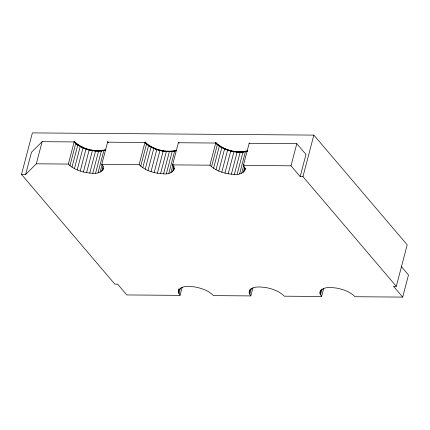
<?xml version="1.0" encoding="UTF-8"?>
<svg xmlns="http://www.w3.org/2000/svg" width="430" height="430" viewBox="0 0 430 430"><rect width="100%" height="100%" fill="white"/><g stroke="black" fill="none" stroke-linecap="round" stroke-linejoin="round"><path stroke-width="0.64" d="M401.41 266.632L408.5 274.964L402.69 297.103L393.52 286.321L396.304 286.342L407.194 244.831L313.852 135.101L32.39 132.897L21.5 174.408L114.842 284.139L117.626 284.16L126.802 294.942L180.03 295.362L178.396 292.26L178.912 288.906M179.106 143.136L178.482 142.325L172.564 164.883L209.91 165.174C216.252 171.527 225.605 173.983 234.355 174.386C239.397 175.44 248.744 171.258 243.348 165.437L249.266 142.878M178.407 290.836C181.406 284.972 189.786 286.423 195.209 287.004C201.821 288.337 208.7 290.626 213.468 295.625L250.814 295.915L249.18 292.819L249.529 290.105M249.19 291.389C252.19 285.525 260.569 286.977 265.993 287.557C272.609 288.89 279.484 291.18 284.252 296.179L321.597 296.469L319.963 293.373L320.312 290.659M21.5 174.408L25.644 174.44L31.449 152.301L42.135 141.674L74.148 141.922C82.361 149.543 95.068 152.946 105.92 149.984M25.644 174.44L36.324 163.814L42.135 141.674M108.543 142.765L107.699 141.771L101.781 164.325C107.177 170.146 97.825 174.333 92.789 173.274C84.033 172.876 74.686 170.42 68.343 164.066L74.256 141.508C82.367 149.108 94.917 152.413 105.705 149.699L105.597 150.113C94.81 152.827 82.259 149.522 74.148 141.922L74.992 142.916M74.911 142.738L75.019 142.325M69.934 165.641L75.744 143.502M75.798 143.545L75.906 143.131M76.809 144.346L76.916 143.926M71.993 167.179L77.798 145.039M77.932 145.125L78.04 144.706M79.158 145.877L79.265 145.464M74.444 168.625L80.254 146.479M80.48 146.598L80.587 146.184M81.883 147.286L81.99 146.872M77.217 169.931L83.028 147.791M83.361 147.931L83.468 147.517M84.898 148.527L85.006 148.113M80.233 171.065L86.038 148.925M86.484 149.07L86.591 148.656M88.107 149.559L88.215 149.145M83.393 171.995L89.198 149.855M89.746 149.989L89.859 149.575M91.402 150.355L91.509 149.936M86.602 172.683L92.412 150.543M93.052 150.65L93.159 150.237M94.681 150.876L94.788 150.462M89.763 173.118L95.573 150.973M96.282 151.037L96.39 150.618M97.836 151.118L97.943 150.704M92.789 173.274L98.594 151.134M99.335 151.134L99.448 150.715M100.77 151.07L100.878 150.656M95.573 173.161L101.383 151.021M102.12 150.935L102.232 150.522M103.383 150.731L103.49 150.317M98.04 172.774L103.845 150.634M104.544 150.457L104.651 150.043M100.109 172.124L102.103 164.534M101.727 171.237L103.055 166.174M102.834 170.135L103.334 168.232M172.564 164.883C177.961 170.705 168.608 174.886 163.572 173.833C154.816 173.43 145.469 170.973 139.126 164.62L145.044 142.061C153.15 149.661 165.7 152.967 176.488 150.253L176.381 150.667C165.593 153.386 153.042 150.075 144.931 142.48L107.591 142.185M145.695 143.292L145.802 142.878M140.718 166.195L146.528 144.055L144.931 142.48L146.2 143.969M146.582 144.104L146.689 143.684M147.592 144.899L147.7 144.485M142.776 167.732L148.581 145.593L146.528 144.055M148.715 145.679L148.823 145.259M149.941 146.431L150.049 146.017M145.227 169.178L151.037 147.038L148.581 145.593M151.263 147.157L151.371 146.737M152.666 147.839L152.774 147.425M148.001 170.484L153.811 148.345L151.037 147.038M154.144 148.484L154.252 148.071M155.681 149.081L155.789 148.667M151.016 171.624L156.821 149.479L153.811 148.345M157.267 149.629L157.375 149.21M158.89 150.113L158.998 149.699M154.176 172.548L159.981 150.409C165.421 151.656 171.323 152.462 176.703 150.538M160.535 150.543L160.643 150.129M162.185 150.908L162.293 150.495M157.385 173.236L163.196 151.097M163.835 151.204L163.943 150.79M165.464 151.435L165.572 151.016M160.551 173.672L166.356 151.527M167.066 151.591L167.173 151.177M168.619 151.677L168.727 151.258M163.572 173.833L169.377 151.688M170.119 151.688L170.232 151.274M171.554 151.623L171.661 151.209M166.356 173.715L172.167 151.575M172.903 151.489L173.016 151.075M174.166 151.285L174.274 150.871M168.823 173.328L174.634 151.188M175.327 151.011L175.435 150.597M170.893 172.677L173.053 164.453M172.511 171.79L174.005 166.098M173.618 170.689L174.284 168.157M209.91 165.174L215.828 142.615C223.933 150.215 236.489 153.526 247.272 150.806L247.164 151.22C236.376 153.94 223.826 150.629 215.715 143.034L178.375 142.738M216.478 143.846L216.586 143.432M178.396 292.26L179.24 289.041M211.501 166.754L217.472 144.244M178.945 293.787L180.466 287.987M218.375 145.453L218.483 145.039M180.03 295.362L182.186 287.138M213.559 168.286L219.364 146.146L215.715 143.034L216.564 144.028M219.499 146.232L219.606 145.818M220.724 146.985L220.832 146.571M216.01 169.732L221.821 147.592L219.364 146.146M222.047 147.71L222.154 147.291M223.45 148.393L223.557 147.979M218.784 171.043L224.594 148.898L221.821 147.592M224.928 149.038L225.035 148.624M226.465 149.635L226.572 149.221M221.799 172.177L227.604 150.038L224.594 148.898M228.05 150.183L228.158 149.769M229.674 150.672L229.781 150.253M224.96 173.102L230.765 150.962C236.204 152.215 242.106 153.016 247.486 151.091M231.319 151.097L231.426 150.683M232.969 151.462L233.076 151.048M228.169 173.795L233.979 151.65M234.619 151.758L234.726 151.344M236.247 151.989L236.355 151.575M231.335 174.225L237.14 152.086M237.849 152.145L237.957 151.731M239.402 152.231L239.515 151.817M234.355 174.386L240.16 152.247M240.902 152.242L241.015 151.828M242.337 152.182L242.445 151.763M237.14 174.268L242.95 152.129M243.686 152.048L243.799 151.629M244.95 151.838L245.062 151.424M239.607 173.881L245.417 151.742M246.11 151.564L246.223 151.15M241.676 173.236L244.003 164.378M243.294 172.344L244.622 167.286M244.401 171.242L245.234 168.082M244.971 169.957L245.304 168.694M249.18 292.819L250.196 288.949M249.728 294.34L251.249 288.541M250.814 295.915L252.969 287.692M396.304 286.342L302.962 176.617L300.178 176.59L291.002 165.808L296.813 143.668L249.158 143.292M300.178 176.59L305.983 154.451L296.813 143.668M302.962 176.617L313.852 135.101M319.963 293.373L320.807 290.148M320.511 294.894L322.032 289.094M321.597 296.469L323.752 288.245M319.974 291.948C322.973 286.079 331.353 287.53 336.776 288.111C343.393 289.444 350.267 291.733 355.04 296.732L402.69 297.103M36.324 163.814L68.343 164.066M101.781 164.325L139.126 164.62M243.348 165.437L291.002 165.808M227.604 150.038L230.765 150.962M156.821 149.479L159.981 150.409M215.828 142.615L216.672 143.609M145.044 142.061L146.732 144.05M74.256 141.508L76.368 143.991M107.699 141.771L108.322 142.583"/></g></svg>
